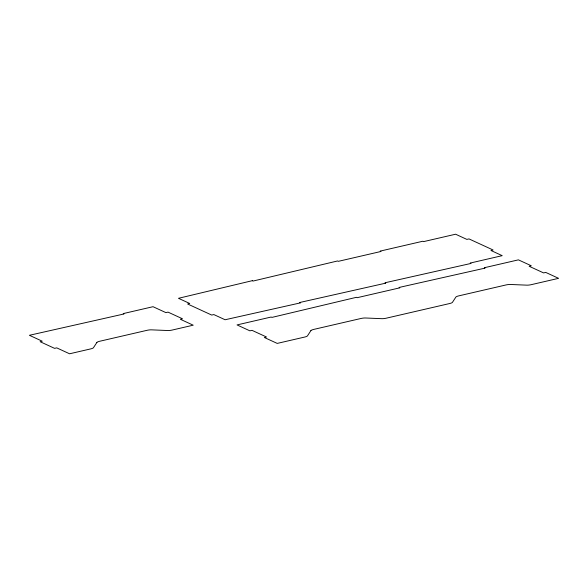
<?xml version="1.0" encoding="UTF-8"?>
<svg xmlns="http://www.w3.org/2000/svg" width="588" height="588" viewBox="0 0 588 588"><rect width="100%" height="100%" fill="white"/><g stroke="black" fill="none" stroke-linecap="round" stroke-linejoin="round"><path stroke-width="0.88" d="M96.873 342.473L93.455 347.706A4.608 1.029 -8.7 0 1 90.567 348.927L69.582 353.785L56.727 347.868L54.596 348.361L40.124 341.701L42.255 341.209L29.4 335.292L123.994 313.97L123.193 313.602L153.034 306.701L165.897 312.618L168.028 312.125L182.493 318.784L180.362 319.277L193.217 325.193L172.233 330.044A4.608 1.029 -8.7 0 1 167.734 330.529L151.461 329.846A4.608 1.029 -8.7 0 0 146.963 330.331L99.762 341.246A4.608 1.029 -8.7 0 0 96.873 342.473M310.905 330.618L307.487 335.851A4.608 1.029 -8.7 0 1 304.599 337.078L277.22 343.407L264.357 337.497L266.489 336.998L252.024 330.346L249.893 330.838L237.037 324.921L271.141 317.035L271.943 317.402L356.409 297.315L357.21 297.682L399.847 287.826L399.046 287.459L485.115 268.106L484.314 267.738L518.418 259.852L531.273 265.769L529.141 266.261L543.613 272.913L545.745 272.42L558.6 278.337L531.221 284.673A4.608 1.029 -8.7 0 1 526.723 285.151L510.45 284.474A4.608 1.029 -8.7 0 0 505.952 284.959L458.75 295.874A4.608 1.029 -8.7 0 0 455.862 297.094L452.444 302.335A4.608 1.029 -8.7 0 1 449.555 303.555L386.265 318.189A4.608 1.029 -8.7 0 1 381.766 318.674L365.493 317.998A4.608 1.029 -8.7 0 0 360.995 318.476L313.794 329.398A4.608 1.029 -8.7 0 0 310.905 330.618M252.289 280.682L178.48 298.307L189.733 303.481L187.601 303.974L211.709 315.065L213.841 314.573L225.094 319.754L300.505 302.864L299.704 302.497L385.772 283.144L384.971 282.777L471.039 263.431L470.238 263.056L502.211 255.662L490.965 250.488L493.097 249.996L468.981 238.904L466.85 239.397L455.604 234.215L423.625 241.609L422.823 241.242L380.186 251.105L380.995 251.473L338.357 261.329L337.556 260.962L253.09 281.049L252.289 280.682"/></g></svg>
